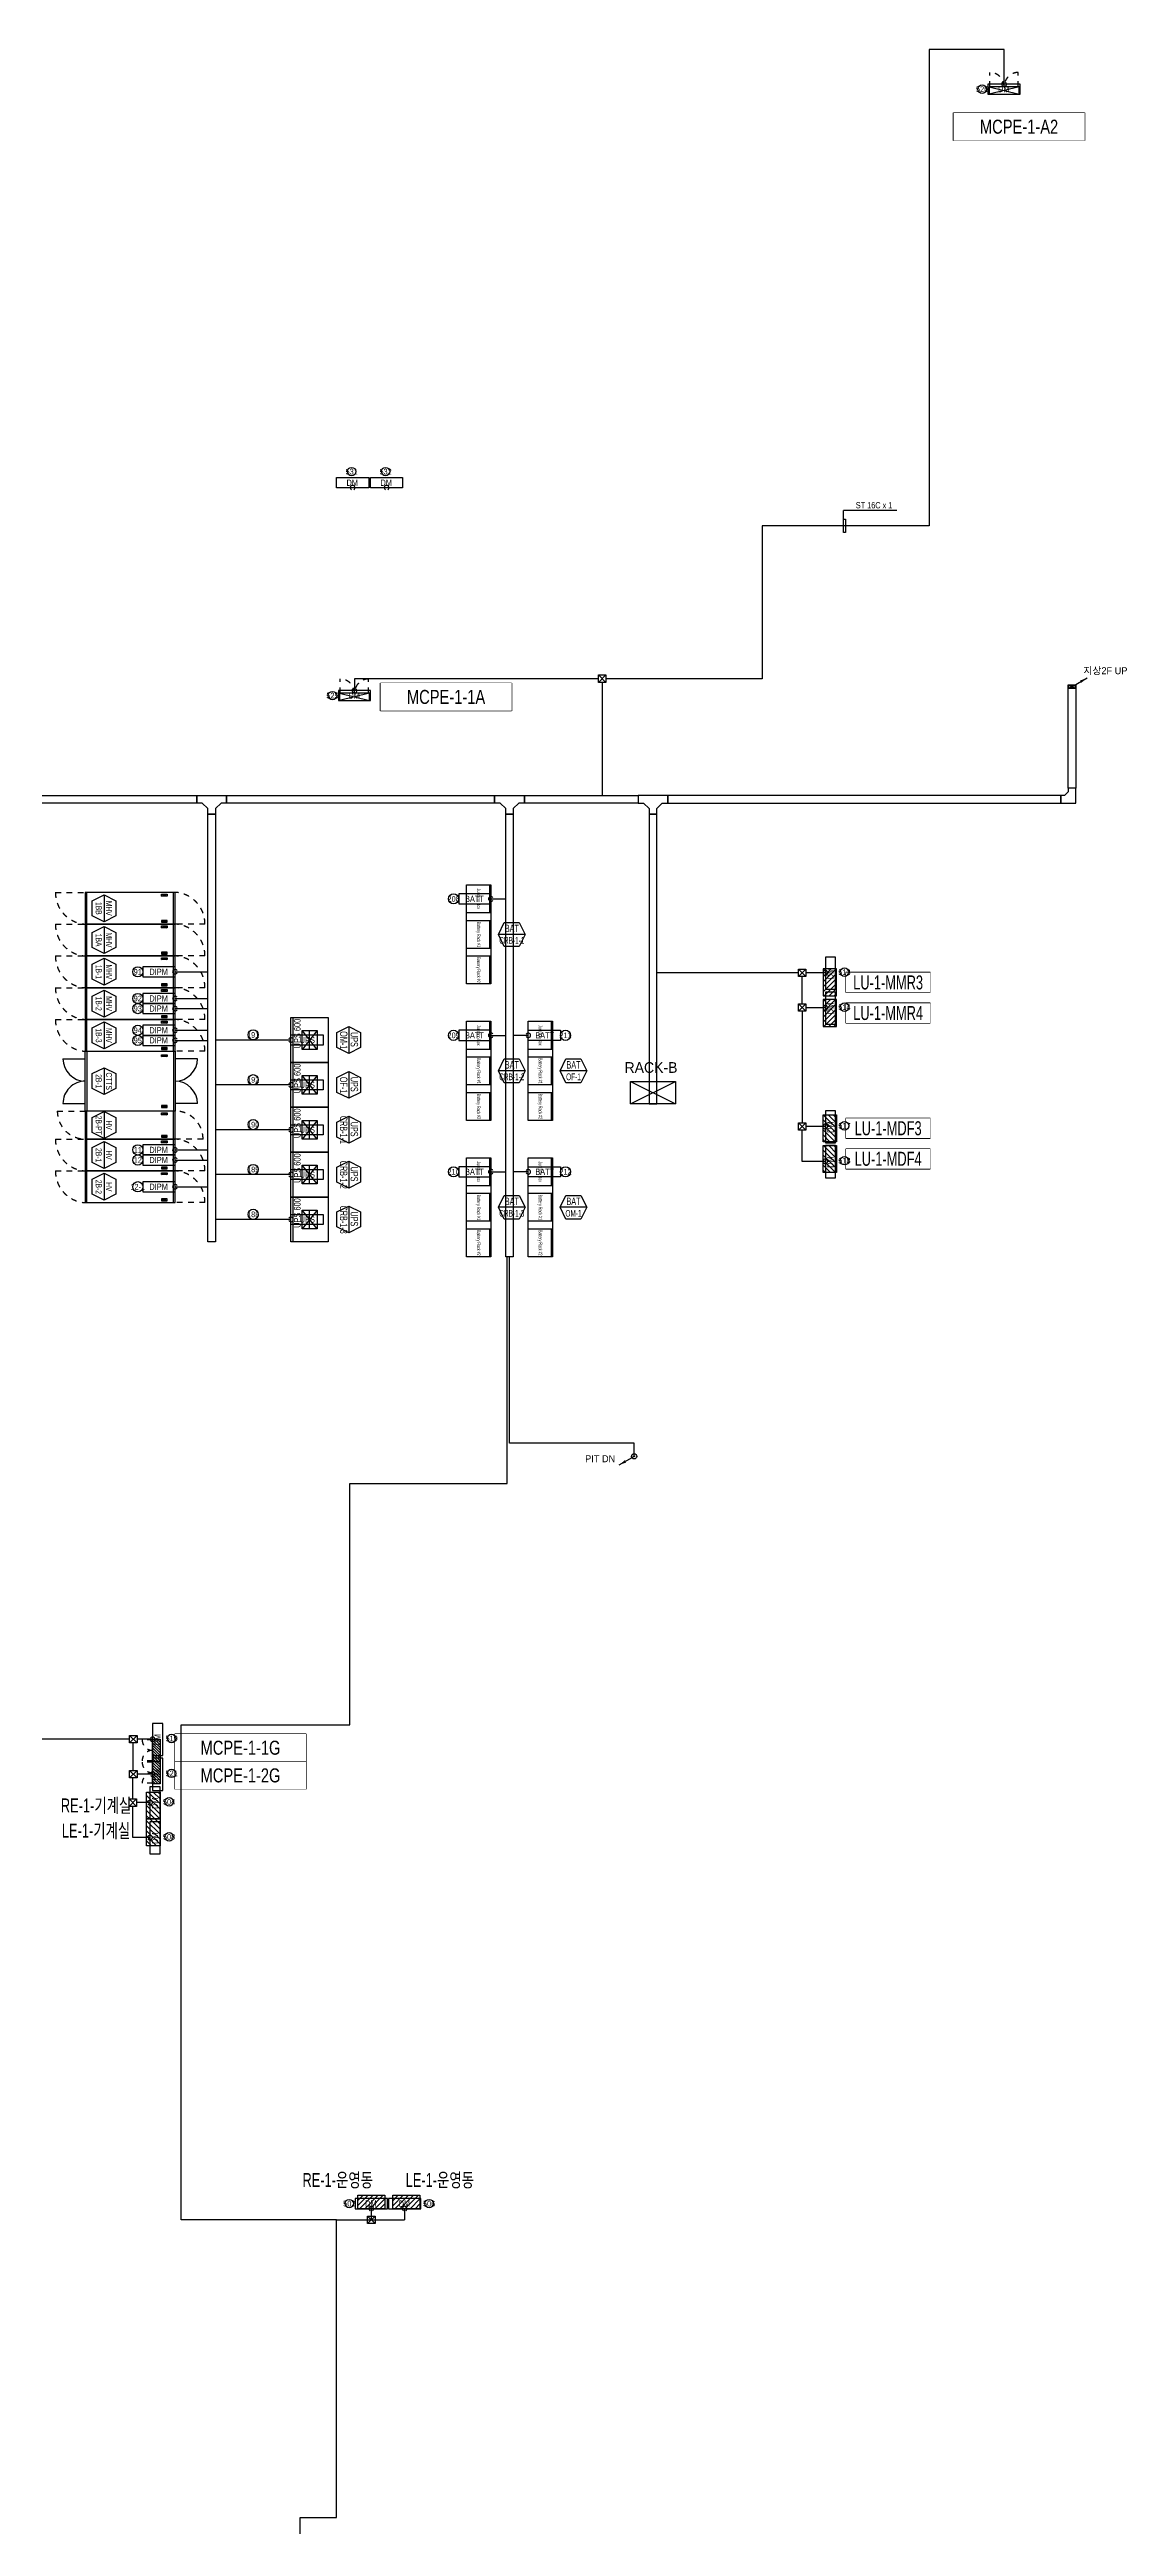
# Model space of a CAD drawing. Header units: millimetres. Extents: x 89450 to 753248, y -530175 to 1209785.
# Drawn here: x 146496 to 175308, y -277455 to -211202 of the extents above; entities that cross this region are included whole.
import ezdxf
from ezdxf.enums import TextEntityAlignment as Align

# ---------------------------------------------------------------- set-up
doc = ezdxf.new("R2010")
doc.units = ezdxf.units.MM
doc.header["$LTSCALE"] = 150
doc.linetypes.add('CONTINOUS', pattern=[0])
doc.linetypes.add('D1', pattern=[3, 1, -1, 1])
for name, color, linetype in [('------00 Switch Gear', 3, 'Continuous'), ('------00 Switch Gear_Number', 1, 'Continuous'), ('------01 Distribution Panel', 3, 'Continuous'), ('------01 Distribution Panel_UPS_Emgency', 232, 'Continuous'), ('------01 Motor Control Panel or Center', 4, 'Continuous'), ('-----29 Indicator', 1, 'Continuous'), ('-----99 EPMS CABLE DUCT', 4, 'Continuous'), ('-----99 EPMS CONDUIT', 4, 'Continuous'), ('-----99 EPMS DEVICE', 3, 'Continuous'), ('-----99 EPMS SERVER', 3, 'Continuous')]:
    doc.layers.add(name, color=color, linetype=linetype)
doc.layers.add('NOPLOT', color=191, linetype='Continuous', plot=False)
doc.styles.add('ELEC', font='')
doc.styles.get('ELEC').set_extended_font_data('Dotum')

# ---------------------------------------------------------------- blocks, each defined once
blk = doc.blocks.new('A02')
h = blk.add_hatch()
h.set_pattern_fill('ANSI31', color=161, scale=25, style=0)
h.set_pattern_definition([(45, (-2000, -19200), (-56.1266, 56.1266), [])])
h.paths.add_polyline_path([(-300, 300), (-300, 0), (300, 0), (300, 300)])
at = {"color": 161}
blk.add_lwpolyline([(300, 0), (-300, 0), (-300, 300), (300, 300)], close=True, dxfattribs=at)
blk = doc.blocks.new('PNL3')
at = {"color": 161, "linetype": 'D1'}
for p, q in [((-200, 280), (-480, 280)), ((-200, -280), (-480, -280))]:
    blk.add_line(p, q, dxfattribs=at)
at = {"color": 161}
for p, q in [((-200, 276), (0, 76)), ((-200, 205), (0, 5)), ((-200, 135), (0, -65)), ((-200, 64), (0, -136)), ((-153, 300), (0, 147)), ((-83, 300), (0, 217)), ((-200, -7), (0, -207)), ((-200, -78), (0, -278)), ((-200, -148), (-48, -300)), ((-200, -219), (-119, -300))]:
    blk.add_line(p, q, dxfattribs=at)
blk.add_lwpolyline([(0, -300), (-200, -300), (-200, 300), (0, 300)], close=True, dxfattribs=at)
at = {"color": 161, "linetype": 'D1'}
for centre, start, end in [((-200, 280), 180, 270), ((-200, -280), 90, 180)]:
    blk.add_arc(centre, 280, start, end, dxfattribs=at)
blk = doc.blocks.new('MCP_EQUIPMENT-2')
at = {"color": 161}
for p, q in [((200, 400), (0, -400)), ((200, -400), (0, 400))]:
    blk.add_line(p, q, dxfattribs=at)
at = {"color": 161, "linetype": 'D1'}
for p, q in [((200, 380), (580, 380)), ((200, -380), (580, -380))]:
    blk.add_line(p, q, dxfattribs=at)
at = {"color": 161}
blk.add_lwpolyline([(200, 400), (0, 400), (0, -400), (200, -400)], close=True, dxfattribs=at)
at = {"color": 161, "linetype": 'D1'}
for centre, start, end in [((200, 380), 270, 0), ((200, -380), 0, 90)]:
    blk.add_arc(centre, 380, start, end, dxfattribs=at)
blk = doc.blocks.new('A$C2e8f9a8b')
at = {"color": 0}
blk.add_line((30, 750), (30, 0), dxfattribs=at)
blk.add_lwpolyline([(650, 0), (0, 0), (0, 750), (650, 750)], close=True, dxfattribs=at)
blk = doc.blocks.new('zw$32E')
for p, q in [((100, 0), (0, 0)), ((0, 0), (0, -400)), ((100, -75), (100, 0)), ((175, -150), (100, -75)), ((100, -325), (175, -250)), ((100, -400), (100, -325)), ((250, -150), (175, -150)), ((175, -250), (250, -250)), ((250, -250), (250, -150)), ((0, -400), (100, -400))]:
    blk.add_line(p, q)
blk = doc.blocks.new('UPS 600kV')
at = {"layer": '------00 Switch Gear', "color": 161}
blk.add_line((800, 850), (-402, 850), dxfattribs=at)
blk.add_lwpolyline([(798, -100), (-402, -100), (-402, 900), (798, 900)], close=True, dxfattribs=at)
at = {"layer": 'NOPLOT', "color": 161}
for p, q in [((-52, 199), (448, 601)), ((448, 199), (-52, 601)), ((-52, 400), (448, 400))]:
    blk.add_line(p, q, dxfattribs=at)
blk.add_lwpolyline([(448, 601), (448, 199), (-52, 199), (-52, 601)], close=True, dxfattribs=at)
at = {"layer": 'NOPLOT', "color": 161, "style": 'ELEC', "width": 0.85}
blk.add_text('UPS 600', height=178.2, dxfattribs=at).set_placement((-26, 731), align=Align.MIDDLE_LEFT)
blk = doc.blocks.new('850X2400')
at = {"layer": '------00 Switch Gear', "color": 161}
for p, q in [((-2360, 850), (-2360, 0)), ((-40, 850), (-40, 0))]:
    blk.add_line(p, q, dxfattribs=at)
at = {"layer": '------00 Switch Gear', "color": 161, "linetype": 'D1'}
for p, q in [((-2040, 800), (-2190, 750)), ((-2040, 750), (-2190, 800)), ((-2040, 50), (-2190, 100)), ((-2040, 100), (-2190, 50))]:
    blk.add_line(p, q, dxfattribs=at)
at = {"layer": '------00 Switch Gear', "color": 161}
blk.add_lwpolyline([(-2400, 850), (-2400, 0), (0, 0), (0, 850)], close=True, dxfattribs=at)
at = {"layer": '------00 Switch Gear', "color": 161, "linetype": 'D1'}
for points in [[(-2190, 800), (-2190, 750), (-2040, 750), (-2040, 800)], [(-2190, 50), (-2190, 100), (-2040, 100), (-2040, 50)]]:
    blk.add_lwpolyline(points, close=True, dxfattribs=at)
at = {"layer": 'NOPLOT', "color": 161, "linetype": 'D1'}
for p, q in [((-3200, 850), (-2400, 850)), ((800, 0), (0, 0))]:
    blk.add_line(p, q, dxfattribs=at)
for centre, start, end in [((-2356, 843), 179.51561, 267.01298), ((-44, 7), 359.51561, 87.01298)]:
    blk.add_arc(centre, 844, start, end, dxfattribs=at)
blk = doc.blocks.new('1600X2400')
at = {"layer": '------00 Switch Gear', "color": 161, "linetype": 'Continuous'}
for p, q in [((-2360, 855), (-2360, 1600)), ((-42, 0), (-42, 1600)), ((-2360, 0), (-2360, 855))]:
    blk.add_line(p, q, dxfattribs=at)
at = {"layer": '------00 Switch Gear', "color": 161, "linetype": 'D1'}
for p, q in [((-2040, 1505), (-2190, 1455)), ((-2040, 1455), (-2190, 1505)), ((-2040, 95), (-2190, 145)), ((-2040, 145), (-2190, 95))]:
    blk.add_line(p, q, dxfattribs=at)
at = {"layer": '------00 Switch Gear', "color": 161}
blk.add_lwpolyline([(0, 1600), (0, 0), (-2400, 0), (-2400, 1600)], close=True, dxfattribs=at)
at = {"layer": '------00 Switch Gear', "color": 161, "linetype": 'D1'}
for points in [[(-2190, 1505), (-2190, 1455), (-2040, 1455), (-2040, 1505)], [(-2190, 95), (-2190, 145), (-2040, 145), (-2040, 95)]]:
    blk.add_lwpolyline(points, close=True, dxfattribs=at)
at = {"layer": 'NOPLOT', "color": 161, "linetype": 'ByBlock'}
for p, q in [((-3000, 1400), (-2400, 1400)), ((600, 1400), (0, 1400)), ((-3000, 200), (-2400, 200)), ((600, 200), (0, 200))]:
    blk.add_line(p, q, dxfattribs=at)
for centre, start, end in [((-2400, 1400), 180, 270), ((0, 1400), 270, 0), ((-2400, 200), 90, 180), ((0, 200), 0, 90)]:
    blk.add_arc(centre, 600, start, end, dxfattribs=at)
blk = doc.blocks.new('750X2400')
at = {"layer": '------00 Switch Gear', "color": 161}
for p, q in [((-2360, 750), (-2360, 0)), ((-42, 750), (-42, 0))]:
    blk.add_line(p, q, dxfattribs=at)
at = {"layer": '------00 Switch Gear', "color": 161, "linetype": 'D1'}
for p, q in [((-2040, 700), (-2190, 650)), ((-2040, 650), (-2190, 700)), ((-2040, 50), (-2190, 100)), ((-2040, 100), (-2190, 50))]:
    blk.add_line(p, q, dxfattribs=at)
at = {"layer": '------00 Switch Gear', "color": 161}
blk.add_lwpolyline([(-2400, 750), (-2400, 0), (0, 0), (0, 750)], close=True, dxfattribs=at)
at = {"layer": '------00 Switch Gear', "color": 161, "linetype": 'D1'}
for points in [[(-2190, 700), (-2190, 650), (-2040, 650), (-2040, 700)], [(-2190, 50), (-2190, 100), (-2040, 100), (-2040, 50)]]:
    blk.add_lwpolyline(points, close=True, dxfattribs=at)
at = {"layer": 'NOPLOT', "color": 161, "linetype": 'D1'}
for p, q in [((-3150, 750), (-2400, 750)), ((750, 0), (0, 0))]:
    blk.add_line(p, q, dxfattribs=at)
for centre, start, end in [((-2400, 750), 180, 270), ((0, 0), 0, 90)]:
    blk.add_arc(centre, 750, start, end, dxfattribs=at)

msp = doc.modelspace()

# ---------------------------------------------------------------- linework, layer by layer
at = {"layer": '------00 Switch Gear', "color": 161}
for points in [[(157654, -233545), (158304, -233545), (158304, -236195), (157654, -236195)], [(159304, -237195), (159954, -237195), (159954, -239845), (159304, -239845)], [(159304, -240845), (159954, -240845), (159954, -243495), (159304, -243495)]]:
    msp.add_lwpolyline(points, close=True, dxfattribs=at)
at = {"layer": '------00 Switch Gear', "color": 161, "elevation": 0}
for points in [[(157654, -237195), (158304, -237195), (158304, -239845), (157654, -239845)], [(157654, -240845), (158304, -240845), (158304, -243495), (157654, -243495)]]:
    msp.add_lwpolyline(points, close=True, dxfattribs=at)
at = {"layer": '------00 Switch Gear_Number', "color": 1, "lineweight": -2}
for points in [[(147954, -233810), (147954, -234530), (147634, -234370), (147634, -233970), (147954, -233810), (148274, -233970), (148274, -234370), (147954, -234530)], [(147954, -234660), (147954, -235380), (147634, -235220), (147634, -234820), (147954, -234660), (148274, -234820), (148274, -235220), (147954, -235380)], [(147954, -235510), (147954, -236230), (147634, -236070), (147634, -235670), (147954, -235510), (148274, -235670), (148274, -236070), (147954, -236230)], [(147954, -236360), (147954, -237080), (147634, -236920), (147634, -236520), (147954, -236360), (148274, -236520), (148274, -236920), (147954, -237080)], [(147954, -237210), (147954, -237930), (147634, -237770), (147634, -237370), (147954, -237210), (148274, -237370), (148274, -237770), (147954, -237930)], [(147954, -238435), (147954, -239155), (147634, -238995), (147634, -238595), (147954, -238435), (148274, -238595), (148274, -238995), (147954, -239155)], [(147954, -239610), (147954, -240330), (147634, -240170), (147634, -239770), (147954, -239610), (148274, -239770), (148274, -240170), (147954, -240330)], [(147954, -240410), (147954, -241130), (147634, -240970), (147634, -240570), (147954, -240410), (148274, -240570), (148274, -240970), (147954, -241130)], [(147954, -241260), (147954, -241980), (147634, -241820), (147634, -241420), (147954, -241260), (148274, -241420), (148274, -241820), (147954, -241980)]]:
    msp.add_lwpolyline(points, dxfattribs=at)
at = {"layer": '------00 Switch Gear_Number'}
for points in [[(159224, -234870), (158504, -234870), (158663, -234550), (159064, -234550), (159224, -234870), (159064, -235190), (158663, -235190), (158504, -234870)], [(160874, -238520), (160154, -238520), (160313, -238200), (160714, -238200), (160874, -238520), (160714, -238840), (160313, -238840), (160154, -238520)], [(160874, -242170), (160154, -242170), (160313, -241850), (160714, -241850), (160874, -242170), (160714, -242490), (160313, -242490), (160154, -242170)]]:
    msp.add_lwpolyline(points, dxfattribs=at)
at = {"layer": '------00 Switch Gear_Number', "color": 1}
for points in [[(154500, -237335), (154500, -238055), (154180, -237895), (154180, -237495), (154500, -237335), (154820, -237495), (154820, -237895), (154500, -238055)], [(154500, -238535), (154500, -239255), (154180, -239095), (154180, -238695), (154500, -238535), (154820, -238695), (154820, -239095), (154500, -239255)], [(154500, -239735), (154500, -240455), (154180, -240295), (154180, -239895), (154500, -239735), (154820, -239895), (154820, -240295), (154500, -240455)], [(154500, -240935), (154500, -241655), (154180, -241495), (154180, -241095), (154500, -240935), (154820, -241095), (154820, -241495), (154500, -241655)], [(154500, -242135), (154500, -242855), (154180, -242695), (154180, -242295), (154500, -242135), (154820, -242295), (154820, -242695), (154500, -242855)]]:
    msp.add_lwpolyline(points, dxfattribs=at)
at = {"layer": '------00 Switch Gear_Number', "elevation": 0}
for points in [[(159224, -238520), (158504, -238520), (158663, -238200), (159064, -238200), (159224, -238520), (159064, -238840), (158663, -238840), (158504, -238520)], [(159224, -242170), (158504, -242170), (158663, -241850), (159064, -241850), (159224, -242170), (159064, -242490), (158663, -242490), (158504, -242170)]]:
    msp.add_lwpolyline(points, dxfattribs=at)
at = {"layer": '------01 Distribution Panel_UPS_Emgency', "color": 1}
for points in [[(167804, -236417), (170058, -236417), (170058, -235892), (167804, -235892)], [(167804, -240317), (170058, -240317), (170058, -239792), (167804, -239792)]]:
    msp.add_lwpolyline(points, close=True, dxfattribs=at)
at = {"layer": '------01 Motor Control Panel or Center', "linetype": 'CONTINOUS'}
for points in [[(174185, -212895), (174185, -213635), (170682, -213635), (170682, -212895)], [(158857, -228148), (158857, -228888), (155354, -228888), (155354, -228148)]]:
    msp.add_lwpolyline(points, close=True, dxfattribs=at)
at = {"layer": '------01 Motor Control Panel or Center', "linetype": 'CONTINOUS', "elevation": 0}
msp.add_lwpolyline([(153357, -256255), (153357, -256995), (149854, -256995), (149854, -256255)], close=True, dxfattribs=at)
at = {"layer": '-----29 Indicator'}
for centre, radius in [((171445, -212260), 114), ((154579, -222492), 114), ((155487, -222492), 114), ((154065, -228483), 114), ((157307, -233920), 136), ((148857, -235870), 136), ((148857, -236585), 136), ((148857, -236855), 136), ((148857, -237435), 136), ((148857, -237705), 136), ((151944, -237558), 136), ((157307, -237570), 136), ((160300, -237570), 136), ((151944, -238758), 136), ((151944, -239958), 136), ((148857, -240635), 136), ((148857, -240905), 136), ((151944, -241158), 136), ((157307, -241220), 136), ((160300, -241220), 136), ((148857, -241620), 136), ((151944, -242358), 136), ((149694, -259008), 114)]:
    msp.add_circle(centre, radius, dxfattribs=at)
at = {"layer": '-----99 EPMS CABLE DUCT'}
for p, q in [((173759, -228205), (173939, -228285)), ((173759, -228285), (173939, -228205)), ((173849, -228245), (174255, -228011)), ((166534, -235900), (162740, -235900)), ((166633, -236727), (166633, -236000)), ((166634, -236927), (166634, -239908)), ((166632, -240942), (166633, -240108)), ((162135, -248832), (161729, -249067)), ((148737, -257231, 0), (148738, -256497, 0)), ((155104, -268955), (155104, -269252)), ((155997, -268955), (155997, -269252)), ((155004, -269152), (155204, -269352)), ((155004, -269352), (155204, -269152))]:
    msp.add_line(p, q, dxfattribs=at)
at = {"layer": '-----99 EPMS CABLE DUCT', "elevation": 0}
for points in [[(173749, -228195), (173949, -228195), (173949, -230956), (173749, -230956)], [(173749, -228195), (173949, -228195), (173949, -228295), (173749, -228295)], [(173759, -228205), (173939, -228205), (173939, -228285), (173759, -228285)], [(158904, -243495), (158704, -243495), (158704, -231656), (158904, -231656)]]:
    msp.add_lwpolyline(points, close=True, dxfattribs=at)
msp.add_lwpolyline([(174255, -228011, 0, 70, 0), (174079, -228112, 40, 40, 0)], format="xyseb", dxfattribs=at)
at = {"layer": '-----99 EPMS CABLE DUCT'}
for points in [[(140554, -231156), (150434, -231156), (150434, -231356), (140554, -231356)], [(151234, -231156), (158404, -231156), (158404, -231356), (151234, -231356)], [(159204, -231156), (162240, -231156), (162240, -231356), (159204, -231356)], [(173549, -231156), (163040, -231156), (163040, -231356), (173549, -231356)], [(150934, -243095), (150734, -243095), (150734, -231656), (150934, -231656)], [(162540, -239401), (162740, -239401), (162740, -231656), (162540, -231656)], [(155004, -269152), (155204, -269152), (155204, -269352), (155004, -269352)]]:
    msp.add_lwpolyline(points, close=True, dxfattribs=at)
msp.add_lwpolyline([(173549, -231156), (173549, -231356), (173949, -231356), (173949, -230956), (173749, -230956), (173749, -231056), (173649, -231156), (173549, -231156)], dxfattribs=at)
msp.add_lwpolyline([(161729, -249067, 0, 70, 0), (161905, -248965, 40, 40, 0)], format="xyseb", dxfattribs=at)
at = {"layer": '-----99 EPMS CABLE DUCT', "elevation": 0}
msp.add_lwpolyline([(153204, -279956), (153204, -277214), (154177, -277214), (154177, -269252), (155997, -269252)], dxfattribs=at)
at = {"layer": '-----99 EPMS CABLE DUCT'}
for centre in [(173849, -228245), (162135, -248832)]:
    msp.add_circle(centre, 10, dxfattribs=at)
at = {"layer": '-----99 EPMS CONDUIT'}
for p, q in [((167735, -224124), (167735, -223534)), ((169164, -223534), (167735, -223534)), ((161380, -227930), (161180, -228130)), ((161180, -227930), (161380, -228130)), ((161280, -228130), (161280, -231156)), ((158304, -233920), (158704, -233920)), ((166734, -235800), (166534, -236000)), ((166534, -235800), (166734, -236000)), ((149854, -235870), (150734, -235870)), ((149854, -236585), (150734, -236585)), ((149854, -236855), (150734, -236855)), ((166734, -236727), (166534, -236927)), ((166534, -236727), (166734, -236927)), ((149854, -237435), (150734, -237435)), ((149854, -237705), (150734, -237705)), ((152954, -237695), (150934, -237695)), ((158304, -237570), (158704, -237570)), ((159304, -237570), (158904, -237570)), ((152954, -238895), (150934, -238895)), ((152954, -240095), (150934, -240095)), ((166734, -239908), (166534, -240108)), ((166534, -239908), (166734, -240108)), ((149854, -240635), (150734, -240635)), ((149854, -240905), (150734, -240905)), ((149854, -241620), (150734, -241620)), ((152954, -241295), (150934, -241295)), ((158304, -241220), (158704, -241220)), ((159304, -241220), (158904, -241220)), ((152954, -242495), (150934, -242495)), ((148838, -256297, 0), (148638, -256497, 0)), ((148638, -256297, 0), (148838, -256497, 0)), ((148837, -257231, 0), (148637, -257431, 0)), ((148637, -257231, 0), (148837, -257431, 0))]:
    msp.add_line(p, q, dxfattribs=at)
for points in [[(167735, -224124), (167735, -223761), (167795, -223761), (167795, -224124)], [(161180, -227930), (161380, -227930), (161380, -228130), (161180, -228130)], [(166534, -235800), (166734, -235800), (166734, -236000), (166534, -236000)], [(166534, -236727), (166734, -236727), (166734, -236927), (166534, -236927)], [(166534, -239908), (166734, -239908), (166734, -240108), (166534, -240108)]]:
    msp.add_lwpolyline(points, close=True, dxfattribs=at)
msp.add_lwpolyline([(162135, -248832), (162135, -248482), (158804, -248482), (158804, -243495)], dxfattribs=at)
at = {"layer": '-----99 EPMS CONDUIT', "elevation": 0}
for points in [[(148638, -256297), (148838, -256297), (148838, -256497), (148638, -256497)], [(148637, -257231), (148837, -257231), (148837, -257431), (148637, -257431)]]:
    msp.add_lwpolyline(points, close=True, dxfattribs=at)
at = {"layer": '-----99 EPMS CONDUIT'}
for points in [[(167253, -235900, 0), (166734, -235900, 0)], [(167253, -236835, 0), (166734, -236834, 0)], [(167253, -240008, 0), (166734, -240008, 0)], [(167253, -240943, 0), (166632, -240942, 0)], [(148638, -256397, 0), (148338, -256397, 0), (144168, -256393, 0)], [(149254, -256398, 0), (148838, -256397, 0)], [(149254, -257332, 0), (148837, -257332, 0)]]:
    msp.add_polyline3d(points, dxfattribs=at)
msp.add_circle((162135, -248832), 69.6, dxfattribs=at)
for centre, start, end in [((172034, -212125), 120, 60), ((154605, -222922), 300, 240), ((155513, -222922), 300, 240), ((154654, -228348), 120, 60), ((158304, -233920), 30, 330), ((149854, -235870), 30, 330), ((167253, -235900), 210, 150), ((149854, -236585), 30, 330), ((149854, -236855), 30, 330), ((167253, -236835), 210, 150), ((149854, -237435), 30, 330), ((149854, -237705), 30, 330), ((152954, -237695), 210, 150), ((158304, -237570), 30, 330), ((159304, -237570), 210, 150), ((152954, -238895), 210, 150), ((152954, -240095), 210, 150), ((167253, -240008), 210, 150), ((149854, -240635), 30, 330), ((149854, -240905), 30, 330), ((158304, -241220), 30, 330), ((159304, -241220), 210, 150), ((167253, -240943), 210, 150), ((149854, -241620), 30, 330), ((152954, -241295), 210, 150), ((152954, -242495), 210, 150), ((149254, -256398, 0), 210, 150), ((149254, -257332, 0), 210, 150), ((155104, -268955), 300, 240), ((155997, -268955), 300, 240)]:
    msp.add_arc(centre, 63.8, start, end, dxfattribs=at)
at = {"layer": '-----99 EPMS DEVICE', "color": 2}
for points in [[(172464, -212125), (171603, -212125), (171603, -212395), (172464, -212395)], [(149184, -257670), (149184, -258530), (149454, -258530), (149454, -257670)], [(149184, -258604), (149184, -259464), (149454, -259464), (149454, -258604)]]:
    msp.add_lwpolyline(points, close=True, dxfattribs=at)
at = {"layer": '-----99 EPMS DEVICE', "color": 2, "elevation": 0}
for points in [[(155035, -222922), (154175, -222922), (154175, -222653), (155035, -222653)], [(155943, -222922), (155083, -222922), (155083, -222653), (155943, -222653)]]:
    msp.add_lwpolyline(points, close=True, dxfattribs=at)
at = {"layer": '-----99 EPMS DEVICE'}
for points in [[(158304, -233785), (157443, -233785), (157443, -234055), (158304, -234055)], [(149854, -235735), (148993, -235735), (148993, -236005), (149854, -236005)], [(149854, -236450), (148993, -236450), (148993, -236720), (149854, -236720)], [(149854, -236720), (148993, -236720), (148993, -236990), (149854, -236990)], [(149854, -237300), (148993, -237300), (148993, -237570), (149854, -237570)], [(149854, -237570), (148993, -237570), (148993, -237840), (149854, -237840)], [(152954, -237560), (153814, -237560), (153814, -237830), (152954, -237830)], [(159304, -237435), (160164, -237435), (160164, -237705), (159304, -237705)], [(152954, -238760), (153814, -238760), (153814, -239030), (152954, -239030)], [(149854, -240500), (148993, -240500), (148993, -240770), (149854, -240770)], [(152954, -239960), (153814, -239960), (153814, -240230), (152954, -240230)], [(149854, -240770), (148993, -240770), (148993, -241040), (149854, -241040)], [(152954, -241160), (153814, -241160), (153814, -241430), (152954, -241430)], [(159304, -241085), (160164, -241085), (160164, -241355), (159304, -241355)], [(149854, -241485), (148993, -241485), (148993, -241755), (149854, -241755)], [(152954, -242360), (153814, -242360), (153814, -242630), (152954, -242630)]]:
    msp.add_lwpolyline(points, close=True, dxfattribs=at)
at = {"layer": '-----99 EPMS DEVICE', "elevation": 0}
for points in [[(158304, -237435), (157443, -237435), (157443, -237705), (158304, -237705)], [(158304, -241085), (157443, -241085), (157443, -241355), (158304, -241355)]]:
    msp.add_lwpolyline(points, close=True, dxfattribs=at)
at = {"layer": '-----99 EPMS SERVER'}
for p, q in [((162040, -238801), (163240, -239401)), ((162040, -239401), (163240, -238801))]:
    msp.add_line(p, q, dxfattribs=at)
msp.add_lwpolyline([(163240, -238801), (163240, -239401), (162040, -239401), (162040, -238801)], close=True, dxfattribs=at)

# ---------------------------------------------------------------- block references
at = {"layer": '------00 Switch Gear', "color": 161}
for name, p, rotation in [('850X2400', (147454, -233745), 180), ('850X2400', (147454, -234595), 180), ('850X2400', (147454, -235445), 180), ('850X2400', (147454, -236295), 180), ('850X2400', (147454, -237145), 180), ('UPS 600kV', (153854, -237893), 90), ('1600X2400', (147454, -237995), 180), ('UPS 600kV', (153854, -239093), 90), ('750X2400', (147454, -239595), 180), ('UPS 600kV', (153854, -240293), 90), ('850X2400', (147454, -240345), 180), ('UPS 600kV', (153854, -241493), 90), ('850X2400', (147454, -241195), 180), ('UPS 600kV', (153854, -242693), 90)]:
    msp.add_blockref(name, p, dxfattribs=dict(at, rotation=rotation))
at = {"layer": '------00 Switch Gear', "rotation": 180}
for p in [(158304, -233545), (158304, -234495), (158304, -235445), (158304, -237195), (159954, -237195), (158304, -238145), (159954, -238145), (158304, -239095), (159954, -239095), (158304, -240845), (159954, -240845), (158304, -241795), (159954, -241795), (158304, -242745), (159954, -242745)]:
    msp.add_blockref('A$C2e8f9a8b', p, dxfattribs=at)
at = {"layer": '------01 Distribution Panel', "xscale": 1.2, "yscale": 1.2, "zscale": 1.2}
for p, rotation in [((149454, -258170), 89.99999999999999), ((155104, -268595), 180)]:
    msp.add_blockref('A02', p, dxfattribs=dict(at, rotation=rotation))
at = {"layer": '------01 Distribution Panel_UPS_Emgency', "yscale": 1.2, "zscale": 1.2}
for p, xscale, rotation in [((167554, -236155), -1.2, 90), ((167554, -236975), -1.2, 90), ((167194, -240055), 1.2, 270), ((167194, -240875), 1.2, 270)]:
    msp.add_blockref('A02', p, dxfattribs=dict(at, xscale=xscale, rotation=rotation))
at = {"layer": '------01 Motor Control Panel or Center', "rotation": 89.99999999999999}
msp.add_blockref('MCP_EQUIPMENT-2', (172034, -212395), dxfattribs=at)
msp.add_blockref('MCP_EQUIPMENT-2', (172034, -212395), dxfattribs=at)
at = {"layer": '------01 Motor Control Panel or Center'}
msp.add_blockref('PNL3', (149454, -256695, 0), dxfattribs=at)
msp.add_blockref('PNL3', (149454, -256695, 0), dxfattribs=at)
at = {"layer": '-----99 EPMS CABLE DUCT', "yscale": 2, "zscale": 2}
for p, xscale, rotation in [((150434, -231156), -2, 89.99999999999977), ((158404, -231156), -2, 89.99999999999977), ((163040, -231156), 2, 269.9999999999999)]:
    msp.add_blockref('zw$32E', p, dxfattribs=dict(at, xscale=xscale, rotation=rotation))

# ---------------------------------------------------------------- texts
at = {"layer": '------00 Switch Gear', "style": 'ELEC', "width": 0.6}
for s, p in [('Junction Box', (157979, -233920)), ('Battery Rack #1', (157979, -234870)), ('Battery Rack #2', (157979, -235820)), ('Junction Box', (157979, -237570)), ('Junction Box', (159629, -237570)), ('Battery Rack #1', (157979, -238520)), ('Battery Rack #1', (159629, -238520)), ('Battery Rack #2', (157979, -239470)), ('Battery Rack #2', (159629, -239470)), ('Junction Box', (157979, -241220)), ('Junction Box', (159629, -241220)), ('Battery Rack #1', (157979, -242170)), ('Battery Rack #1', (159629, -242170)), ('Battery Rack #2', (157979, -243120)), ('Battery Rack #2', (159629, -243120))]:
    msp.add_text(s, height=100, rotation=270, dxfattribs=at).set_placement(p, align=Align.MIDDLE_CENTER)
at = {"layer": '------00 Switch Gear_Number', "color": 7, "lineweight": -2, "style": 'ELEC', "width": 0.7}
for s, p in [('1BB', (147814, -234174)), ('MHV', (148086, -234172)), ('1BA', (147814, -235024)), ('MHV', (148086, -235022)), ('1B-1', (147814, -235874)), ('MHV', (148086, -235872)), ('1B-2', (147814, -236724)), ('MHV', (148086, -236722)), ('1B-3', (147814, -237574)), ('MHV', (148086, -237572)), ('2B-1', (147814, -238799)), ('CTTS', (148086, -238797)), ('2B-PT', (147814, -239974)), ('HV', (148086, -239972)), ('2B-1', (147814, -240774)), ('HV', (148086, -240772)), ('2B-2', (147814, -241624)), ('HV', (148086, -241622))]:
    msp.add_text(s, height=160, rotation=270, dxfattribs=at).set_placement(p, align=Align.MIDDLE)
at = {"layer": '------00 Switch Gear_Number', "color": 0, "style": 'ELEC'}
for s, height, width, p in [('CRB-1-1', 180, 0.6, (158864, -235030)), ('BAT', 200, 0.7, (158864, -234710)), ('BAT', 200, 0.7, (158864, -238360)), ('BAT', 200, 0.7, (160514, -238360)), ('CRB-1-2', 180, 0.6, (158864, -238680)), ('OF-1', 180, 0.6, (160514, -238680)), ('CRB-1-3', 180, 0.6, (158864, -242330)), ('BAT', 200, 0.7, (158864, -242010)), ('OM-1', 180, 0.6, (160514, -242330)), ('BAT', 200, 0.7, (160514, -242010))]:
    msp.add_text(s, height=height, dxfattribs=dict(at, width=width)).set_placement(p, align=Align.MIDDLE_CENTER)
at = {"layer": '------00 Switch Gear_Number', "color": 0, "style": 'ELEC', "width": 0.7}
for s, p in [('OM-1', (154366, -237700)), ('UPS', (154651, -237679)), ('OF-1', (154366, -238900)), ('UPS', (154651, -238879)), ('CRB-1-1', (154366, -240100)), ('UPS', (154651, -240079)), ('CRB-1-2', (154366, -241300)), ('UPS', (154651, -241279)), ('CRB-1-3', (154366, -242500)), ('UPS', (154651, -242479))]:
    msp.add_text(s, height=200, rotation=270, dxfattribs=at).set_placement(p, align=Align.MIDDLE_CENTER)
at = {"layer": '-----29 Indicator', "style": 'ELEC'}
for s, p in [('526', (171445, -212260)), ('531', (154579, -222492)), ('532', (155487, -222492)), ('525', (154065, -228483)), ('91', (148857, -235870)), ('92', (148857, -236585)), ('93', (148857, -236855)), ('94', (148857, -237435)), ('95', (148857, -237705)), ('191', (151944, -237558)), ('192', (151944, -238758)), ('190', (151944, -239958)), ('11', (148857, -240635)), ('12', (148857, -240905)), ('189', (151944, -241158)), ('12-1', (148857, -241620)), ('188', (151944, -242358))]:
    msp.add_text(s, height=150, dxfattribs=at).set_placement(p, align=Align.MIDDLE_CENTER)
for s, p in [('208', (157307, -233920)), ('209', (157307, -237570)), ('211', (160300, -237570)), ('210', (157307, -241220)), ('212', (160300, -241220)), ('508', (149694, -259008))]:
    msp.add_text(s, height=150, rotation=360, dxfattribs=at).set_placement(p, align=Align.MIDDLE_CENTER)
at = {"layer": '-----99 EPMS CABLE DUCT', "style": 'ELEC'}
msp.add_text('지상2F UP', height=187.7, dxfattribs=at).set_placement((174154, -227911))
msp.add_text('PIT DN', height=187.7, rotation=360, dxfattribs=at).set_placement((160825, -248989))
at = {"layer": '-----99 EPMS CONDUIT', "style": 'ELEC', "width": 0.8}
msp.add_text('ST 16C x 1', height=168, dxfattribs=at).set_placement((168555, -223391), align=Align.MIDDLE_CENTER)
at = {"layer": '-----99 EPMS DEVICE', "color": 2, "style": 'ELEC', "width": 0.9}
for p in [(172024, -212260), (154596, -222788), (155504, -222788), (154644, -228483)]:
    msp.add_text('DM', height=168, dxfattribs=at).set_placement(p, align=Align.MIDDLE)
at = {"layer": '-----99 EPMS DEVICE', "style": 'ELEC', "width": 0.9}
for p in [(157864, -233920), (157864, -237570), (159743, -237570), (157864, -241220), (159743, -241220)]:
    msp.add_text('BATT', height=168, rotation=360, dxfattribs=at).set_placement(p, align=Align.MIDDLE)
for s, p in [('DIPM', (149414, -235870)), ('DIPM', (149414, -236585)), ('DIPM', (149414, -236854)), ('DIPM', (149414, -237435)), ('DIPM', (149414, -237704)), ('UPS', (153393, -237695)), ('UPS', (153393, -238895)), ('UPS', (153393, -240095)), ('DIPM', (149414, -240635)), ('DIPM', (149414, -240904)), ('DIPM', (149414, -241620)), ('UPS', (153393, -241295)), ('UPS', (153393, -242495))]:
    msp.add_text(s, height=168, dxfattribs=at).set_placement(p, align=Align.MIDDLE)
at = {"layer": '-----99 EPMS DEVICE', "color": 2, "style": 'ELEC', "width": 0.9}
for p in [(167387, -235916), (167387, -236850), (167387, -240024), (167387, -240959), (149388, -256414, 0), (149388, -257348, 0), (149318, -258109), (149318, -259044)]:
    msp.add_text('DM', height=168, rotation=90, dxfattribs=at).set_placement(p, align=Align.MIDDLE)
at = {"layer": '-----99 EPMS SERVER', "linetype": 'Continuous', "style": 'ELEC'}
msp.add_text('RACK-B', height=286.6, dxfattribs=at).set_placement((161879, -238574))

# ---------------------------------------------------------------- next in the draw order: wipeouts: each hides what was drawn before it
at = {"color": 1}
for points, layer in [([(146639, -258433), (148844, -258433), (148844, -257908), (146639, -257908)], '------01 Distribution Panel'), ([(152948, -268451), (155464, -268451), (155464, -267926), (152948, -267926)], '------01 Distribution Panel'), ([(167804, -236417), (170058, -236417), (170058, -235892), (167804, -235892)], '------01 Distribution Panel_UPS_Emgency'), ([(167804, -240317), (170058, -240317), (170058, -239792), (167804, -239792)], '------01 Distribution Panel_UPS_Emgency'), ([(170682, -212895), (174185, -212895), (174185, -213635), (170682, -213635)], '------01 Motor Control Panel or Center'), ([(155354, -228148), (158857, -228148), (158857, -228888), (155354, -228888)], '------01 Motor Control Panel or Center')]:
    msp.add_wipeout(points, dxfattribs=at).dxf.layer = layer
msp.add_wipeout([(149854, -256255), (153357, -256255), (153357, -256995), (149854, -256995)], dxfattribs=at).translate(0, 0, 0).dxf.layer = '------01 Motor Control Panel or Center'

# ---------------------------------------------------------------- next in the draw order: linework, layer by layer
at = {"layer": '------01 Distribution Panel_UPS_Emgency', "color": 1}
for points in [[(167804, -237237), (170058, -237237), (170058, -236712), (167804, -236712)], [(167804, -241137), (170058, -241137), (170058, -240612), (167804, -240612)]]:
    msp.add_lwpolyline(points, close=True, dxfattribs=at)
at = {"layer": '------01 Motor Control Panel or Center', "linetype": 'CONTINOUS'}
for points in [[(174185, -212895), (174185, -213635), (170682, -213635), (170682, -212895)], [(158857, -228148), (158857, -228888), (155354, -228888), (155354, -228148)]]:
    msp.add_lwpolyline(points, close=True, dxfattribs=at)
at = {"layer": '------01 Motor Control Panel or Center', "linetype": 'CONTINOUS', "elevation": 0}
msp.add_lwpolyline([(153357, -256995), (153357, -257735), (149854, -257735), (149854, -256995)], close=True, dxfattribs=at)
at = {"layer": '-----29 Indicator'}
for centre in [(167762, -235880), (167762, -239989), (154515, -268820)]:
    msp.add_circle(centre, 114, dxfattribs=at)
at = {"layer": '-----99 EPMS CABLE DUCT'}
msp.add_line((148727, -257993), (148728, -257431), dxfattribs=at)
at = {"layer": '-----99 EPMS CONDUIT'}
for p, q in [((148827, -257993), (148627, -258193)), ((148627, -257993), (148827, -258193))]:
    msp.add_line(p, q, dxfattribs=at)
msp.add_lwpolyline([(148627, -257993), (148827, -257993), (148827, -258193), (148627, -258193)], close=True, dxfattribs=at)
msp.add_polyline3d([(149184, -258094, 0), (148827, -258093, 0)], dxfattribs=at)
msp.add_arc((149184, -258094), 63.8, 210, 150, dxfattribs=at)
at = {"layer": '-----99 EPMS DEVICE', "color": 2}
msp.add_lwpolyline([(167253, -235477), (167253, -236337), (167522, -236337), (167522, -235477)], close=True, dxfattribs=at)

# ---------------------------------------------------------------- next in the draw order: block references
at = {"layer": '------01 Distribution Panel', "xscale": 1.2, "yscale": 1.2, "zscale": 1.2}
for p, rotation in [((149454, -258890), 89.99999999999999), ((156040, -268595), 180)]:
    msp.add_blockref('A02', p, dxfattribs=dict(at, rotation=rotation))
at = {"layer": '------01 Motor Control Panel or Center'}
msp.add_blockref('PNL3', (149454, -257295, 0), dxfattribs=at)
msp.add_blockref('PNL3', (149454, -257295, 0), dxfattribs=at)

# ---------------------------------------------------------------- next in the draw order: texts
at = {"layer": '------01 Distribution Panel', "style": 'ELEC', "width": 0.7}
msp.add_text('RE-1-운영동', height=375, dxfattribs=at).set_placement((154206, -268188), align=Align.MIDDLE_CENTER)
at = {"layer": '------01 Distribution Panel_UPS_Emgency', "style": 'ELEC', "width": 0.7}
for s, p in [('LU-1-MMR3', (168931, -236155)), ('LU-1-MDF3', (168931, -240055))]:
    msp.add_text(s, height=375, dxfattribs=at).set_placement(p, align=Align.MIDDLE)
at = {"layer": '------01 Motor Control Panel or Center', "linetype": 'CONTINOUS', "style": 'ELEC', "width": 0.8}
for s, p in [('MCPE-1-A2', (172434, -213265)), ('MCPE-1-1A', (157105, -228518)), ('MCPE-1-1G', (151605, -256625, 0))]:
    msp.add_text(s, height=375, dxfattribs=at).set_placement(p, align=Align.MIDDLE)
at = {"layer": '-----29 Indicator', "style": 'ELEC'}
for s, p in [('513', (167762, -235880)), ('517', (167762, -239989))]:
    msp.add_text(s, height=150, rotation=360, dxfattribs=at).set_placement(p, align=Align.MIDDLE_CENTER)
msp.add_text('502', height=150, dxfattribs=at).set_placement((154515, -268820), align=Align.MIDDLE_CENTER)
at = {"layer": '-----99 EPMS DEVICE', "color": 2, "style": 'ELEC', "width": 0.9}
msp.add_text('DM', height=168, dxfattribs=at).set_placement((155094, -268820), align=Align.MIDDLE)

# ---------------------------------------------------------------- next in the draw order: wipeouts: each hides what was drawn before it
at = {"color": 1}
for points, layer in [([(146639, -259107), (148844, -259107), (148844, -258582), (146639, -258582)], '------01 Distribution Panel'), ([(155680, -268451), (158196, -268451), (158196, -267926), (155680, -267926)], '------01 Distribution Panel'), ([(167804, -237237), (170058, -237237), (170058, -236712), (167804, -236712)], '------01 Distribution Panel_UPS_Emgency'), ([(167804, -241137), (170058, -241137), (170058, -240612), (167804, -240612)], '------01 Distribution Panel_UPS_Emgency'), ([(170682, -212895), (174185, -212895), (174185, -213635), (170682, -213635)], '------01 Motor Control Panel or Center'), ([(155354, -228148), (158857, -228148), (158857, -228888), (155354, -228888)], '------01 Motor Control Panel or Center')]:
    msp.add_wipeout(points, dxfattribs=at).dxf.layer = layer
msp.add_wipeout([(149854, -256995), (153357, -256995), (153357, -257735), (149854, -257735)], dxfattribs=at).translate(0, 0, 0).dxf.layer = '------01 Motor Control Panel or Center'

# ---------------------------------------------------------------- next in the draw order: linework, layer by layer
at = {"layer": '------01 Motor Control Panel or Center', "linetype": 'CONTINOUS', "elevation": 0}
msp.add_lwpolyline([(153357, -256255), (153357, -256995), (149854, -256995), (149854, -256255)], close=True, dxfattribs=at)
at = {"layer": '-----29 Indicator'}
for centre in [(167762, -236815), (167762, -240923), (156652, -268820)]:
    msp.add_circle(centre, 114, dxfattribs=at)
at = {"layer": '-----99 EPMS CABLE DUCT'}
msp.add_line((148726, -259027), (148727, -258193), dxfattribs=at)
at = {"layer": '-----99 EPMS CONDUIT'}
for points in [[(172040, -212125), (172040, -211202), (170028, -211202), (170028, -223943), (165563, -223943), (165563, -228030), (161380, -228030)], [(161180, -228030), (154654, -228030), (154654, -228348)]]:
    msp.add_lwpolyline(points, dxfattribs=at)
msp.add_polyline3d([(149184, -259028, 0), (148726, -259027, 0)], dxfattribs=at)
msp.add_arc((149184, -259028), 63.8, 210, 150, dxfattribs=at)
at = {"layer": '-----99 EPMS DEVICE', "color": 2}
for points in [[(155084, -228348), (154223, -228348), (154223, -228618), (155084, -228618)], [(167253, -236411), (167253, -237271), (167522, -237271), (167522, -236411)], [(167253, -239585), (167253, -240445), (167522, -240445), (167522, -239585)], [(167253, -240519), (167253, -241379), (167522, -241379), (167522, -240519)], [(155534, -268685), (154673, -268685), (154673, -268955), (155534, -268955)], [(156427, -268685), (155567, -268685), (155567, -268955), (156427, -268955)]]:
    msp.add_lwpolyline(points, close=True, dxfattribs=at)

# ---------------------------------------------------------------- next in the draw order: block references
at = {"layer": '------01 Motor Control Panel or Center', "rotation": 89.99999999999999}
msp.add_blockref('MCP_EQUIPMENT-2', (154654, -228618), dxfattribs=at)
msp.add_blockref('MCP_EQUIPMENT-2', (154654, -228618), dxfattribs=at)

# ---------------------------------------------------------------- next in the draw order: texts
at = {"layer": '------01 Distribution Panel', "style": 'ELEC', "width": 0.7}
for s, p in [('RE-1-기계실', (147741, -258170)), ('LE-1-기계실', (147741, -258844)), ('LE-1-운영동', (156938, -268188))]:
    msp.add_text(s, height=375, dxfattribs=at).set_placement(p, align=Align.MIDDLE_CENTER)
at = {"layer": '------01 Distribution Panel_UPS_Emgency', "style": 'ELEC', "width": 0.7}
for s, p in [('LU-1-MMR4', (168931, -236975)), ('LU-1-MDF4', (168931, -240875))]:
    msp.add_text(s, height=375, dxfattribs=at).set_placement(p, align=Align.MIDDLE)
at = {"layer": '------01 Motor Control Panel or Center', "linetype": 'CONTINOUS', "style": 'ELEC', "width": 0.8}
for s, p in [('MCPE-1-A2', (172434, -213265)), ('MCPE-1-1A', (157105, -228518)), ('MCPE-1-2G', (151605, -257365, 0))]:
    msp.add_text(s, height=375, dxfattribs=at).set_placement(p, align=Align.MIDDLE)
at = {"layer": '-----29 Indicator', "style": 'ELEC'}
for s, p in [('514', (167762, -236815)), ('518', (167762, -240923))]:
    msp.add_text(s, height=150, rotation=360, dxfattribs=at).set_placement(p, align=Align.MIDDLE_CENTER)
msp.add_text('506', height=150, dxfattribs=at).set_placement((156652, -268820), align=Align.MIDDLE_CENTER)
at = {"layer": '-----99 EPMS DEVICE', "color": 2, "style": 'ELEC', "width": 0.9}
msp.add_text('DM', height=168, dxfattribs=at).set_placement((155988, -268820), align=Align.MIDDLE)

# ---------------------------------------------------------------- next in the draw order: wipeouts: each hides what was drawn before it
at = {"color": 1}
msp.add_wipeout([(149854, -256255), (153357, -256255), (153357, -256995), (149854, -256995)], dxfattribs=at).translate(0, 0, 0).dxf.layer = '------01 Motor Control Panel or Center'

# ---------------------------------------------------------------- next in the draw order: linework, layer by layer
at = {"layer": '------01 Motor Control Panel or Center', "linetype": 'CONTINOUS', "elevation": 0}
msp.add_lwpolyline([(153357, -256995), (153357, -257735), (149854, -257735), (149854, -256995)], close=True, dxfattribs=at)
at = {"layer": '-----29 Indicator'}
msp.add_circle((149763, -256378, 0), 114, dxfattribs=at)

# ---------------------------------------------------------------- next in the draw order: texts
at = {"layer": '------01 Motor Control Panel or Center', "linetype": 'CONTINOUS', "style": 'ELEC', "width": 0.8}
msp.add_text('MCPE-1-1G', height=375, dxfattribs=at).set_placement((151605, -256625, 0), align=Align.MIDDLE)
at = {"layer": '-----29 Indicator', "style": 'ELEC'}
msp.add_text('519', height=150, rotation=360, dxfattribs=at).set_placement((149763, -256378, 0), align=Align.MIDDLE_CENTER)

# ---------------------------------------------------------------- next in the draw order: wipeouts: each hides what was drawn before it
at = {"color": 1}
msp.add_wipeout([(149854, -256995), (153357, -256995), (153357, -257735), (149854, -257735)], dxfattribs=at).translate(0, 0, 0).dxf.layer = '------01 Motor Control Panel or Center'

# ---------------------------------------------------------------- next in the draw order: linework, layer by layer
at = {"layer": '-----29 Indicator'}
for centre in [(149763, -257312, 0), (149694, -258074)]:
    msp.add_circle(centre, 114, dxfattribs=at)
at = {"layer": '-----99 EPMS CABLE DUCT', "elevation": 0}
msp.add_lwpolyline([(154177, -269252), (150015, -269252), (150015, -256012), (154533, -256012), (154533, -249555), (158739, -249555), (158739, -243495)], dxfattribs=at)
at = {"layer": '-----99 EPMS DEVICE', "color": 2, "elevation": 0}
for points in [[(149254, -255974), (149254, -256834), (149523, -256834), (149523, -255974)], [(149254, -256908), (149254, -257769), (149523, -257769), (149523, -256908)]]:
    msp.add_lwpolyline(points, close=True, dxfattribs=at)

# ---------------------------------------------------------------- next in the draw order: texts
at = {"layer": '------01 Motor Control Panel or Center', "linetype": 'CONTINOUS', "style": 'ELEC', "width": 0.8}
msp.add_text('MCPE-1-2G', height=375, dxfattribs=at).set_placement((151605, -257365, 0), align=Align.MIDDLE)
at = {"layer": '-----29 Indicator', "style": 'ELEC'}
for s, p in [('521', (149763, -257312, 0)), ('504', (149694, -258074))]:
    msp.add_text(s, height=150, rotation=360, dxfattribs=at).set_placement(p, align=Align.MIDDLE_CENTER)

doc.saveas('drawing.dxf')
